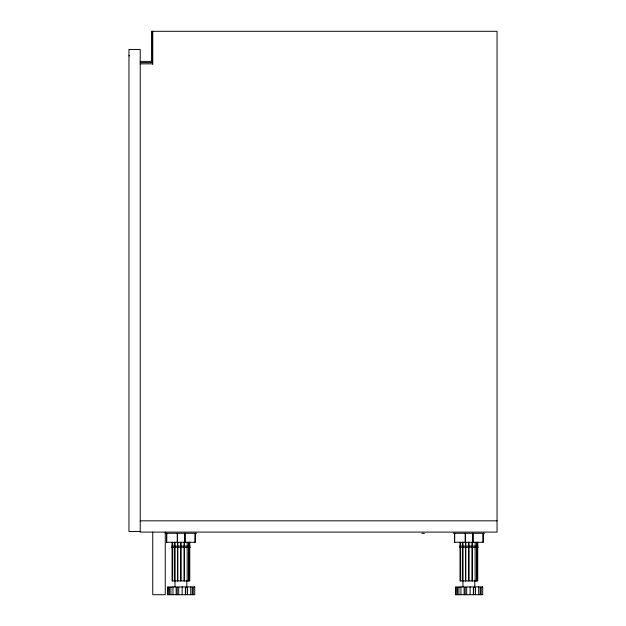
<?xml version="1.0" encoding="UTF-8"?>
<svg xmlns="http://www.w3.org/2000/svg" width="626" height="626" viewBox="0 0 626 626"><rect width="100%" height="100%" fill="white"/><g stroke="black" fill="none" stroke-linecap="round" stroke-linejoin="round"><path stroke-width="0.94" d="M140.224 61.395L151.492 61.395M140.224 62.6L152.744 62.6M140.224 63.852L152.525 63.852L152.525 31.3M140.224 520.832L497.044 520.832M140.224 531.474L128.956 531.474L128.956 49.454L140.224 49.454L140.224 532.1L497.044 532.1L497.044 31.3L151.492 31.3L151.492 62.6M165.264 533.297L196.564 533.297M453.224 533.297L484.524 533.297M421.924 533.352L424.428 533.352M171.477 546.115L190.351 546.115M459.437 546.115L478.311 546.115M171.477 547.312L190.351 547.312M459.437 547.312L478.311 547.312M171.258 587.509L169.56 587.509L169.56 594.7M178.919 587.509L176.156 587.509L176.156 594.7M459.218 587.509L457.52 587.509L457.52 594.7M466.879 587.509L464.116 587.509L464.116 594.7M483.209 533.297L483.209 542.28L454.539 542.28L454.539 533.297M483.053 533.297L483.053 542.28M481.198 594.7L481.198 587.509L480.205 587.509L480.205 594.7M478.702 586.914L478.702 594.7M477.732 542.28L477.732 546.115M477.732 547.312L477.732 580.92L460.016 580.92L460.016 547.312M477.059 542.28L477.059 546.115M477.059 547.312L477.059 580.92M476.566 542.28L476.566 546.115M476.566 547.312L476.566 580.92M475.47 594.7L475.47 587.509L473.334 587.509L473.334 594.7M475.134 542.28L475.134 546.115M475.134 547.312L475.134 580.92M474.782 580.92L474.782 586.914M473.718 587.509L473.718 594.7M472.982 533.297L472.982 542.28M472.912 533.297L472.912 542.28M472.262 542.28L472.262 546.115M472.262 547.312L472.262 580.92M472.145 542.28L472.145 546.115M472.145 547.312L472.145 580.92M470.103 586.914L470.103 594.7M468.874 542.28L468.874 546.115M468.874 547.312L468.874 580.92M468.757 542.28L468.757 546.115M468.757 547.312L468.757 580.92M466.66 587.509L466.66 594.7M465.814 542.28L465.814 546.115M465.814 547.312L465.814 580.92M465.486 542.28L465.486 546.115M465.486 547.312L465.486 580.92M465.181 587.509L465.181 594.7M462.935 542.28L462.935 546.115M462.935 547.312L462.966 586.914M462.606 542.28L462.606 546.115M462.606 547.312L462.606 580.92M460.932 586.914L460.932 594.7M460.689 542.28L460.595 546.115M460.595 547.312L460.689 580.92M460.016 542.28L460.016 546.115M458.881 587.509L458.881 594.7M455.978 594.7L455.978 587.509L455.783 594.7M454.695 533.297L454.695 542.28M195.249 533.297L195.249 542.28L166.579 542.28L166.579 533.297M195.093 533.297L195.093 542.28M193.238 594.7L193.238 587.509L192.245 587.509L192.245 594.7M190.742 586.914L190.742 594.7M189.772 542.28L189.772 546.115M189.772 547.312L189.772 580.92L172.056 580.92L172.056 547.312M189.099 542.28L189.099 546.115M189.099 547.312L189.099 580.92M188.606 542.28L188.606 546.115M188.606 547.312L188.606 580.92M187.51 594.7L187.51 587.509L185.374 587.509L185.374 594.7M187.174 542.28L187.174 546.115M187.174 547.312L187.174 580.92M186.822 580.92L186.822 586.914M185.758 587.509L185.758 594.7M185.022 533.297L185.022 542.28M184.952 533.297L184.952 542.28M184.302 542.28L184.302 546.115M184.302 547.312L184.302 580.92M184.185 542.28L184.185 546.115M184.185 547.312L184.185 580.92M182.143 586.914L182.143 594.7M180.914 542.28L180.914 546.115M180.914 547.312L180.914 580.92M180.797 542.28L180.797 546.115M180.797 547.312L180.797 580.92M178.7 587.509L178.7 594.7M177.854 542.28L177.854 546.115M177.854 547.312L177.854 580.92M177.526 542.28L177.526 546.115M177.526 547.312L177.526 580.92M177.221 587.509L177.221 594.7M174.975 542.28L174.975 546.115M174.975 547.312L175.006 586.914M174.646 542.28L174.646 546.115M174.646 547.312L174.646 580.92M172.972 586.914L172.972 594.7M172.635 542.28L172.729 546.115M172.729 547.312L172.635 580.92M172.056 542.28L172.056 546.115M170.921 587.509L170.921 594.7M168.018 594.7L168.018 587.509L167.823 594.7M166.735 533.297L166.735 542.28M165.264 532.1L165.264 594.7L152.744 594.7L152.744 532.1M152.744 31.3L152.744 64.408M129.152 55.362L129.152 56.011M194.741 586.914L167.518 586.914L167.518 594.7L194.741 594.7L194.741 586.914M482.701 586.914L455.478 586.914L455.478 594.7L482.701 594.7L482.701 586.914M465.337 542.28L465.337 533.297L465.267 542.28M177.377 542.28L177.377 533.297L177.307 542.28"/></g></svg>
